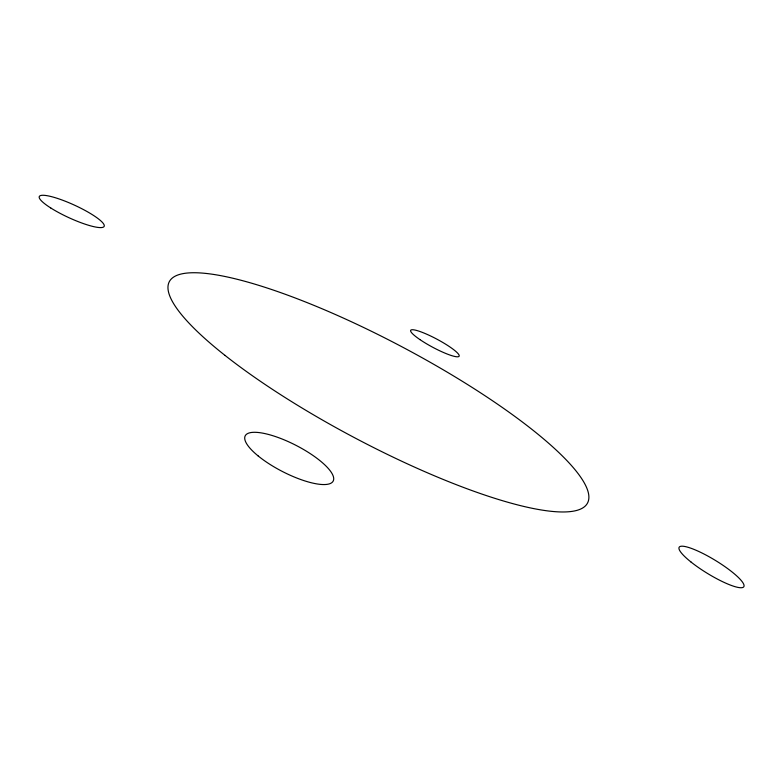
<?xml version="1.0" encoding="UTF-8"?>
<svg xmlns="http://www.w3.org/2000/svg" width="783" height="783" viewBox="0 0 783 783"><rect width="100%" height="100%" fill="white"/><g stroke="black" fill="none" stroke-linecap="round" stroke-linejoin="round"><path stroke-width="1.17" d="M691.076 562.077A37.878 7.615 31.4 0 0 743.664 586.917A37.878 7.615 31.4 0 0 699.708 551.907A37.878 7.615 31.4 0 0 691.076 562.077M419.933 339.597A27.454 4.551 28.1 0 0 458.985 356.382A27.454 4.551 28.1 0 0 425.795 333.803A27.454 4.551 28.1 0 0 419.933 339.597M224.966 355.365A236.603 51.267 27.9 0 0 579.9 509.361A236.603 51.267 27.9 0 0 330.406 312.329A236.603 51.267 27.9 0 0 224.966 355.365M50.729 207.955A35.715 6.861 24.7 0 0 103.767 226.855A35.715 6.861 24.7 0 0 60.604 199.479A35.715 6.861 24.7 0 0 50.729 207.955M258.165 455.951A49.446 14.73 27.2 0 0 332.344 482.191A49.446 14.73 27.2 0 0 277.153 437.149A49.446 14.73 27.2 0 0 258.165 455.951"/></g></svg>
